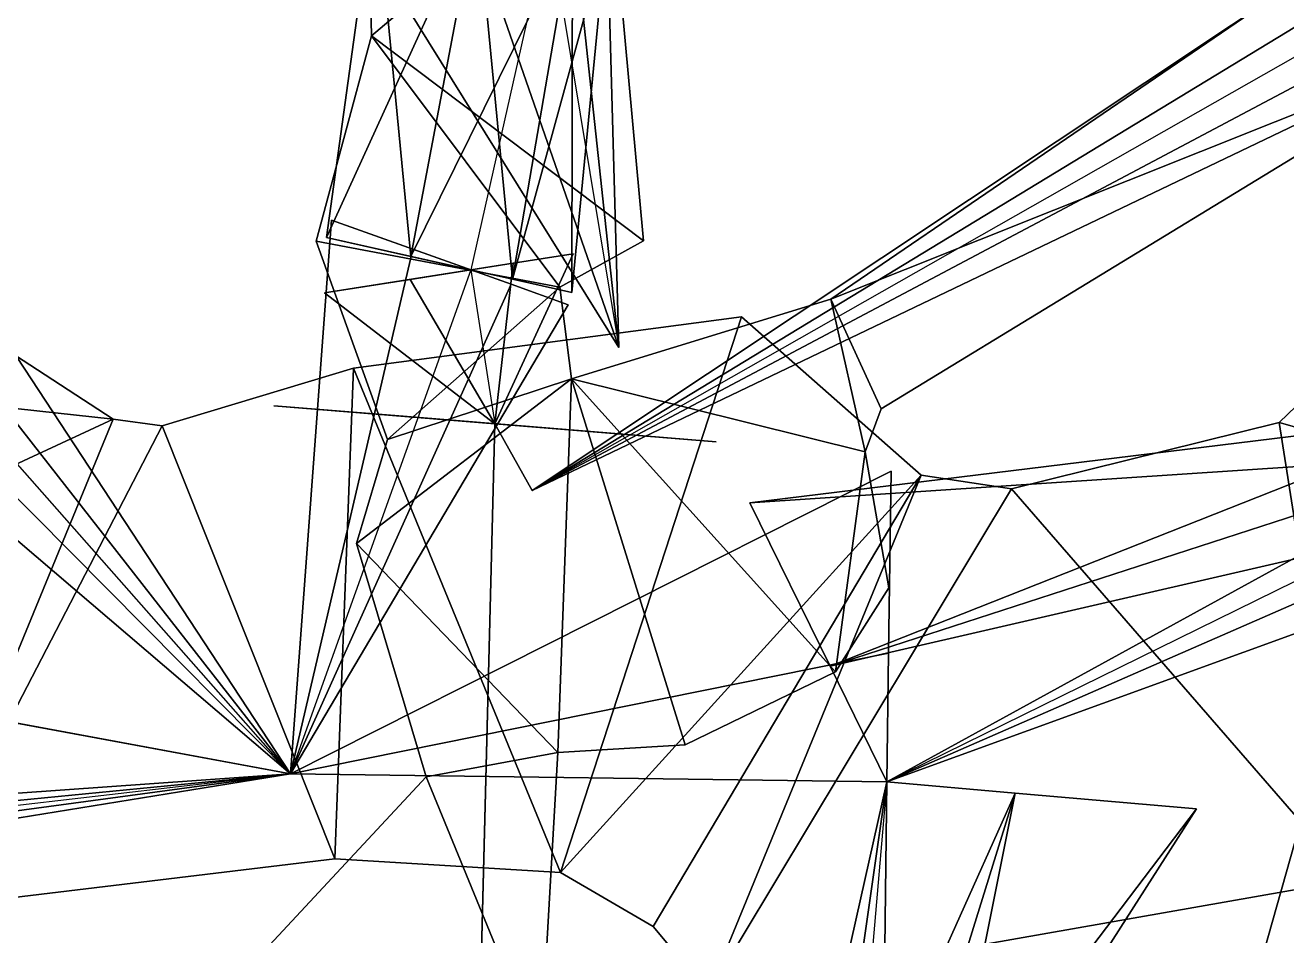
# Model space of a CAD drawing. Extents: x 271818 to 271947, y 5067178 to 5068401.
# Drawn here: x 271884.55 to 271893.07, y 5068382.18 to 5068388.34 of the extents above; entities that cross this region are included whole.
import ezdxf

# ---------------------------------------------------------------- set-up
doc = ezdxf.new("R2010")
doc.units = 0
doc.layers.add('CENTERLINE', color=4, linetype='CONTINUOUS')
doc.layers.add('WALLS', color=7, linetype='CONTINUOUS')

msp = doc.modelspace()

# ---------------------------------------------------------------- linework, layer by layer
at = {"layer": 'CENTERLINE'}
for p, q in [((271888.086, 5068389.02, 1029.903), (271887.56, 5068386.683, 1025.917)), ((271888.086, 5068389.02, 1029.903), (271888.561, 5068386.159, 1029.953)), ((271887.975, 5068385.192, 1025.926), (271894.132, 5068388.693, 1026.546)), ((271887.56, 5068386.683, 1025.917), (271886.343, 5068383.279, 1014.79)), ((271887.56, 5068386.683, 1025.917), (271887.724, 5068385.643, 1026.427)), ((271886.343, 5068383.279, 1014.79), (271884.021, 5068385.91, 1014.513)), ((271887.724, 5068385.643, 1026.427), (271887.626, 5068381.82, 1025.516)), ((271887.724, 5068385.643, 1026.427), (271887.975, 5068385.192, 1025.926)), ((271887.724, 5068385.643, 1026.427), (271887.724, 5068385.643, 1034.427)), ((271890.372, 5068383.225, 1012.369), (271894.497, 5068385.253, 1010.279)), ((271886.343, 5068383.279, 1014.79), (271882.636, 5068383.964, 1015.341)), ((271886.343, 5068383.279, 1014.79), (271880.811, 5068382.636, 1020.236)), ((271886.343, 5068383.279, 1014.79), (271890.372, 5068383.225, 1012.369)), ((271890.372, 5068383.225, 1012.369), (271890.113, 5068380.254, 1012.037))]:
    msp.add_line(p, q, dxfattribs=at)
at = {"layer": 'WALLS'}
for points in [[(271896.59, 5068391.751, 1009.843), (271892.466, 5068379.107, 1012.188), (271892.115, 5068379.232, 1012.188)], [(271896.59, 5068391.751, 1009.843), (271892.115, 5068379.232, 1012.188), (271894.24, 5068386.743, 1010.814)], [(271896.59, 5068391.751, 1009.843), (271895.088, 5068386.44, 1010.814), (271892.466, 5068379.107, 1012.188)], [(271886.876, 5068388.887, 1028.85), (271886.89, 5068388.265, 1028.238), (271888.478, 5068389.609, 1029.404)], [(271888.478, 5068389.609, 1029.871), (271886.89, 5068388.265, 1029.721), (271886.876, 5068388.887, 1029.827)], [(271888.478, 5068389.609, 1029.404), (271886.89, 5068388.265, 1028.238), (271888.727, 5068386.879, 1027.537)], [(271888.727, 5068386.879, 1029.278), (271886.89, 5068388.265, 1029.721), (271888.478, 5068389.609, 1029.871)], [(271888.727, 5068386.879, 1029.278), (271888.727, 5068386.879, 1027.537), (271888.478, 5068389.609, 1029.871)], [(271888.478, 5068389.609, 1029.871), (271888.727, 5068386.879, 1027.537), (271888.478, 5068389.609, 1029.404)], [(271886.915, 5068389.283, 1029.903), (271887.156, 5068386.774, 1025.917), (271886.585, 5068386.903, 1025.917)], [(271886.915, 5068389.283, 1029.903), (271886.585, 5068386.903, 1025.917), (271886.915, 5068389.283, 1029.903)], [(271886.915, 5068389.283, 1029.903), (271886.585, 5068386.903, 1025.917), (271886.585, 5068386.903, 1025.917)], [(271886.915, 5068389.283, 1029.903), (271886.585, 5068386.903, 1025.917), (271887.601, 5068389.129, 1029.903)], [(271887.601, 5068389.129, 1029.903), (271887.156, 5068386.774, 1025.917), (271886.915, 5068389.283, 1029.903)], [(271887.601, 5068389.129, 1029.903), (271886.585, 5068386.903, 1025.917), (271887.156, 5068386.774, 1025.917)], [(271887.601, 5068389.129, 1029.903), (271887.843, 5068386.62, 1025.917), (271887.156, 5068386.774, 1025.917)], [(271887.601, 5068389.129, 1029.903), (271887.156, 5068386.774, 1025.917), (271888.247, 5068388.984, 1029.903)], [(271888.247, 5068388.984, 1029.903), (271887.843, 5068386.62, 1025.917), (271887.601, 5068389.129, 1029.903)], [(271887.975, 5068385.192, 1025.926), (271894.03, 5068388.873, 1026.946), (271893.885, 5068389.128, 1026.712)], [(271887.975, 5068385.192, 1025.926), (271893.885, 5068389.128, 1026.712), (271887.975, 5068385.192, 1025.926)], [(271887.975, 5068385.192, 1025.926), (271893.885, 5068389.128, 1026.712), (271893.885, 5068389.128, 1025.303)], [(271887.975, 5068385.192, 1025.926), (271893.885, 5068389.128, 1025.303), (271887.975, 5068385.192, 1025.926)], [(271887.975, 5068385.192, 1025.926), (271893.885, 5068389.128, 1025.303), (271894.03, 5068388.873, 1023.546)], [(271893.88, 5068389.135, 1027.277), (271893.88, 5068389.135, 1023.633), (271889.994, 5068386.486, 1028.639)], [(271889.994, 5068386.486, 1028.639), (271893.88, 5068389.135, 1023.633), (271889.994, 5068386.486, 1024.225)], [(271893.88, 5068389.135, 1023.633), (271889.994, 5068386.486, 1024.225), (271894.502, 5068388.285, 1023.625)], [(271894.502, 5068388.285, 1027.261), (271889.994, 5068386.486, 1028.639), (271893.88, 5068389.135, 1027.277)], [(271888.249, 5068389.047, 1029.903), (271888.561, 5068386.159, 1029.953), (271887.595, 5068388.938, 1029.903)], [(271887.595, 5068388.938, 1029.903), (271888.561, 5068386.159, 1030.453), (271888.249, 5068389.047, 1029.903)], [(271888.249, 5068389.047, 1029.903), (271888.561, 5068386.159, 1030.453), (271888.48, 5068389.085, 1029.903)], [(271888.48, 5068389.085, 1029.903), (271888.561, 5068386.159, 1029.953), (271888.249, 5068389.047, 1029.903)], [(271888.249, 5068389.047, 1029.903), (271888.561, 5068386.159, 1030.453), (271888.561, 5068386.159, 1030.453)], [(271888.249, 5068389.047, 1029.903), (271888.561, 5068386.159, 1029.953), (271888.561, 5068386.159, 1029.953)], [(271888.48, 5068389.085, 1029.903), (271888.561, 5068386.159, 1030.453), (271888.561, 5068386.159, 1030.161)], [(271888.48, 5068389.085, 1029.903), (271888.561, 5068386.159, 1030.161), (271888.48, 5068389.085, 1029.903)], [(271888.48, 5068389.085, 1029.903), (271888.561, 5068386.159, 1030.161), (271888.561, 5068386.159, 1029.953)], [(271895.088, 5068386.44, 1010.814), (271896.443, 5068389.044, 1015.379), (271892.466, 5068379.107, 1012.188)], [(271892.466, 5068379.107, 1012.188), (271896.443, 5068389.044, 1015.379), (271894.572, 5068384.505, 1016.243)], [(271888.247, 5068388.984, 1029.903), (271887.156, 5068386.774, 1025.917), (271887.843, 5068386.62, 1025.917)], [(271888.247, 5068388.984, 1029.903), (271887.843, 5068386.62, 1025.917), (271888.476, 5068388.932, 1029.903)], [(271888.247, 5068388.984, 1029.903), (271888.243, 5068386.53, 1025.917), (271887.843, 5068386.62, 1025.917)], [(271888.476, 5068388.932, 1029.903), (271888.243, 5068386.53, 1025.917), (271888.247, 5068388.984, 1029.903)], [(271886.876, 5068388.887, 1029.827), (271886.876, 5068388.887, 1028.85), (271886.89, 5068388.265, 1029.721)], [(271886.89, 5068388.265, 1029.721), (271886.876, 5068388.887, 1028.85), (271886.89, 5068388.265, 1028.238)], [(271887.595, 5068388.938, 1029.903), (271888.561, 5068386.159, 1029.953), (271886.902, 5068388.823, 1029.903)], [(271886.902, 5068388.823, 1029.903), (271888.561, 5068386.159, 1030.161), (271887.595, 5068388.938, 1029.903)], [(271887.595, 5068388.938, 1029.903), (271888.561, 5068386.159, 1029.953), (271888.561, 5068386.159, 1029.953)], [(271887.595, 5068388.938, 1029.903), (271888.561, 5068386.159, 1030.161), (271888.561, 5068386.159, 1030.453)], [(271888.476, 5068388.932, 1029.903), (271887.843, 5068386.62, 1025.917), (271888.243, 5068386.53, 1025.917)], [(271887.975, 5068385.192, 1025.926), (271894.03, 5068388.873, 1023.546), (271887.975, 5068385.192, 1025.926)], [(271887.975, 5068385.192, 1025.926), (271894.03, 5068388.873, 1023.546), (271894.235, 5068388.513, 1023.546)], [(271887.975, 5068385.192, 1025.926), (271894.235, 5068388.513, 1026.946), (271894.03, 5068388.873, 1026.946)], [(271887.975, 5068385.192, 1025.926), (271894.03, 5068388.873, 1026.946), (271887.975, 5068385.192, 1025.926)], [(271888.476, 5068388.932, 1029.903), (271888.243, 5068386.53, 1025.917), (271888.476, 5068388.932, 1029.903)], [(271888.476, 5068388.932, 1029.903), (271888.243, 5068386.53, 1025.917), (271888.243, 5068386.53, 1025.917)], [(271886.902, 5068388.823, 1029.903), (271888.561, 5068386.159, 1029.953), (271888.561, 5068386.159, 1029.953)], [(271886.902, 5068388.823, 1029.903), (271888.561, 5068386.159, 1029.953), (271886.902, 5068388.823, 1029.903)], [(271886.902, 5068388.823, 1029.903), (271888.561, 5068386.159, 1029.953), (271888.561, 5068386.159, 1030.161)], [(271887.975, 5068385.192, 1025.926), (271894.235, 5068388.513, 1023.546), (271887.975, 5068385.192, 1025.926)], [(271887.975, 5068385.192, 1025.926), (271894.235, 5068388.513, 1023.546), (271894.379, 5068388.259, 1025.303)], [(271887.975, 5068385.192, 1025.926), (271894.379, 5068388.259, 1026.712), (271894.235, 5068388.513, 1026.946)], [(271887.975, 5068385.192, 1025.926), (271894.235, 5068388.513, 1026.946), (271887.975, 5068385.192, 1025.926)], [(271886.89, 5068388.265, 1029.721), (271886.89, 5068388.265, 1028.238), (271886.516, 5068386.877, 1029.075)], [(271886.516, 5068386.877, 1029.075), (271886.89, 5068388.265, 1028.238), (271886.516, 5068386.877, 1026.235)], [(271886.89, 5068388.265, 1028.238), (271886.516, 5068386.877, 1026.235), (271888.162, 5068386.567, 1026.968)], [(271888.162, 5068386.567, 1028.986), (271886.516, 5068386.877, 1029.075), (271886.89, 5068388.265, 1029.721)], [(271888.727, 5068386.879, 1027.537), (271886.89, 5068388.265, 1028.238), (271888.162, 5068386.567, 1026.968)], [(271888.162, 5068386.567, 1028.986), (271886.89, 5068388.265, 1029.721), (271888.727, 5068386.879, 1029.278)], [(271889.994, 5068386.486, 1024.225), (271890.334, 5068385.744, 1023.933), (271894.502, 5068388.285, 1023.625)], [(271894.502, 5068388.285, 1027.261), (271890.334, 5068385.744, 1028.237), (271889.994, 5068386.486, 1028.639)], [(271890.334, 5068385.744, 1028.237), (271890.334, 5068385.744, 1023.933), (271894.502, 5068388.285, 1027.261)], [(271894.502, 5068388.285, 1027.261), (271890.334, 5068385.744, 1023.933), (271894.502, 5068388.285, 1023.625)], [(271887.975, 5068385.192, 1025.926), (271894.379, 5068388.259, 1025.303), (271887.975, 5068385.192, 1025.926)], [(271887.975, 5068385.192, 1025.926), (271894.379, 5068388.259, 1025.303), (271894.379, 5068388.259, 1026.712)], [(271887.975, 5068385.192, 1025.926), (271894.379, 5068388.259, 1026.712), (271887.975, 5068385.192, 1025.926)], [(271887.17, 5068386.823, 1025.917), (271886.343, 5068383.279, 1014.79), (271886.619, 5068387.02, 1025.917)], [(271886.619, 5068387.02, 1025.917), (271886.343, 5068383.279, 1014.79), (271886.343, 5068383.279, 1014.79)], [(271886.619, 5068387.02, 1025.917), (271886.343, 5068383.279, 1014.79), (271886.619, 5068387.02, 1025.917)], [(271886.619, 5068387.02, 1025.917), (271886.343, 5068383.279, 1014.79), (271886.343, 5068383.279, 1014.79)], [(271886.619, 5068387.02, 1025.917), (271886.343, 5068383.279, 1014.79), (271887.17, 5068386.823, 1025.917)], [(271887.833, 5068386.586, 1025.917), (271887.17, 5068386.823, 1025.917), (271886.619, 5068387.02, 1025.917)], [(271887.833, 5068386.586, 1025.917), (271886.619, 5068387.02, 1025.917), (271886.619, 5068387.02, 1025.917)], [(271887.833, 5068386.586, 1025.917), (271886.619, 5068387.02, 1025.917), (271887.17, 5068386.823, 1025.917)], [(271887.843, 5068386.62, 1025.917), (271886.585, 5068386.903, 1025.917), (271887.156, 5068386.774, 1025.917)], [(271887.843, 5068386.62, 1025.917), (271886.585, 5068386.903, 1025.917), (271886.585, 5068386.903, 1025.917)], [(271887.843, 5068386.62, 1025.917), (271887.156, 5068386.774, 1025.917), (271886.585, 5068386.903, 1025.917)], [(271894.325, 5068386.903, 1016.347), (271894.325, 5068386.903, 1010.708), (271893.022, 5068385.652, 1018.198)], [(271893.022, 5068385.652, 1018.198), (271894.325, 5068386.903, 1010.708), (271893.022, 5068385.652, 1011.972)], [(271894.325, 5068386.903, 1010.708), (271893.022, 5068385.652, 1011.972), (271895.082, 5068385.069, 1010.677)], [(271895.082, 5068385.069, 1019.43), (271893.022, 5068385.652, 1018.198), (271894.325, 5068386.903, 1016.347)], [(271887.833, 5068386.586, 1025.917), (271886.343, 5068383.279, 1014.79), (271887.17, 5068386.823, 1025.917)], [(271887.17, 5068386.823, 1025.917), (271886.343, 5068383.279, 1014.79), (271886.343, 5068383.279, 1014.79)], [(271887.17, 5068386.823, 1025.917), (271886.343, 5068383.279, 1014.79), (271886.343, 5068383.279, 1014.79)], [(271887.17, 5068386.823, 1025.917), (271886.343, 5068383.279, 1014.79), (271887.833, 5068386.586, 1025.917)], [(271886.516, 5068386.877, 1029.075), (271886.516, 5068386.877, 1026.235), (271886.998, 5068385.538, 1028.147)], [(271886.998, 5068385.538, 1028.147), (271886.516, 5068386.877, 1026.235), (271886.998, 5068385.538, 1023.621)], [(271886.516, 5068386.877, 1026.235), (271886.998, 5068385.538, 1023.621), (271888.162, 5068386.567, 1026.968)], [(271888.162, 5068386.567, 1028.986), (271886.998, 5068385.538, 1028.147), (271886.516, 5068386.877, 1029.075)], [(271887.833, 5068386.586, 1025.917), (271887.17, 5068386.823, 1025.917), (271887.833, 5068386.586, 1025.917)], [(271888.162, 5068386.567, 1028.986), (271888.162, 5068386.567, 1026.968), (271888.727, 5068386.879, 1029.278)], [(271888.727, 5068386.879, 1029.278), (271888.162, 5068386.567, 1026.968), (271888.727, 5068386.879, 1027.537)], [(271887.843, 5068386.62, 1025.917), (271887.843, 5068386.62, 1025.917), (271887.156, 5068386.774, 1025.917)], [(271887.847, 5068386.728, 1025.917), (271887.724, 5068385.643, 1026.427), (271888.252, 5068386.792, 1025.917)], [(271888.252, 5068386.792, 1025.917), (271887.724, 5068385.643, 1026.427), (271887.724, 5068385.643, 1026.427)], [(271888.252, 5068386.792, 1025.917), (271887.724, 5068385.643, 1026.427), (271888.252, 5068386.792, 1025.917)], [(271888.252, 5068386.792, 1025.917), (271887.724, 5068385.643, 1026.427), (271887.724, 5068385.643, 1026.427)], [(271888.252, 5068386.792, 1025.917), (271887.724, 5068385.643, 1026.427), (271887.847, 5068386.728, 1025.917)], [(271887.847, 5068386.728, 1025.917), (271887.847, 5068386.728, 1025.917), (271888.252, 5068386.792, 1025.917)], [(271887.847, 5068386.728, 1025.917), (271888.252, 5068386.792, 1025.917), (271888.252, 5068386.792, 1025.917)], [(271892.115, 5068379.232, 1012.188), (271894.26, 5068384.617, 1016.243), (271894.24, 5068386.743, 1010.814)], [(271887.847, 5068386.728, 1025.917), (271887.151, 5068386.619, 1025.917), (271886.572, 5068386.528, 1025.917)], [(271887.847, 5068386.728, 1025.917), (271886.572, 5068386.528, 1025.917), (271886.572, 5068386.528, 1025.917)], [(271887.847, 5068386.728, 1025.917), (271886.572, 5068386.528, 1025.917), (271887.151, 5068386.619, 1025.917)], [(271887.847, 5068386.728, 1025.917), (271887.724, 5068385.643, 1026.427), (271887.151, 5068386.619, 1025.917)], [(271887.151, 5068386.619, 1025.917), (271887.724, 5068385.643, 1026.427), (271887.847, 5068386.728, 1025.917)], [(271887.847, 5068386.728, 1025.917), (271887.151, 5068386.619, 1025.917), (271887.847, 5068386.728, 1025.917)], [(271887.847, 5068386.728, 1025.917), (271887.724, 5068385.643, 1026.427), (271887.724, 5068385.643, 1026.427)], [(271887.847, 5068386.728, 1025.917), (271887.724, 5068385.643, 1026.427), (271887.724, 5068385.643, 1026.427)], [(271887.833, 5068386.586, 1025.917), (271886.343, 5068383.279, 1014.79), (271886.343, 5068383.279, 1014.79)], [(271887.833, 5068386.586, 1025.917), (271886.343, 5068383.279, 1014.79), (271888.219, 5068386.448, 1025.917)], [(271888.219, 5068386.448, 1025.917), (271886.343, 5068383.279, 1014.79), (271887.833, 5068386.586, 1025.917)], [(271887.833, 5068386.586, 1025.917), (271886.343, 5068383.279, 1014.79), (271886.343, 5068383.279, 1014.79)], [(271887.151, 5068386.619, 1025.917), (271887.724, 5068385.643, 1026.427), (271886.572, 5068386.528, 1025.917)], [(271886.572, 5068386.528, 1025.917), (271887.724, 5068385.643, 1026.427), (271887.151, 5068386.619, 1025.917)], [(271888.162, 5068386.567, 1026.968), (271886.998, 5068385.538, 1023.621), (271888.242, 5068385.946, 1024.936)], [(271888.242, 5068385.946, 1028.517), (271886.998, 5068385.538, 1028.147), (271888.162, 5068386.567, 1028.986)], [(271887.151, 5068386.619, 1025.917), (271887.724, 5068385.643, 1026.427), (271887.724, 5068385.643, 1026.427)], [(271887.151, 5068386.619, 1025.917), (271887.724, 5068385.643, 1026.427), (271887.724, 5068385.643, 1026.427)], [(271887.833, 5068386.586, 1025.917), (271887.833, 5068386.586, 1025.917), (271888.219, 5068386.448, 1025.917)], [(271887.833, 5068386.586, 1025.917), (271888.219, 5068386.448, 1025.917), (271888.219, 5068386.448, 1025.917)], [(271887.843, 5068386.62, 1025.917), (271888.243, 5068386.53, 1025.917), (271887.843, 5068386.62, 1025.917)], [(271887.843, 5068386.62, 1025.917), (271888.243, 5068386.53, 1025.917), (271888.243, 5068386.53, 1025.917)], [(271888.242, 5068385.946, 1028.517), (271888.242, 5068385.946, 1024.936), (271888.162, 5068386.567, 1028.986)], [(271888.162, 5068386.567, 1028.986), (271888.242, 5068385.946, 1024.936), (271888.162, 5068386.567, 1026.968)], [(271886.572, 5068386.528, 1025.917), (271887.724, 5068385.643, 1026.427), (271887.724, 5068385.643, 1026.427)], [(271886.572, 5068386.528, 1025.917), (271887.724, 5068385.643, 1026.427), (271886.572, 5068386.528, 1025.917)], [(271886.572, 5068386.528, 1025.917), (271887.724, 5068385.643, 1026.427), (271887.724, 5068385.643, 1026.427)], [(271889.994, 5068386.486, 1028.639), (271889.994, 5068386.486, 1024.225), (271888.242, 5068385.946, 1028.517)], [(271888.242, 5068385.946, 1028.517), (271889.994, 5068386.486, 1024.225), (271888.242, 5068385.946, 1024.936)], [(271889.994, 5068386.486, 1024.225), (271888.242, 5068385.946, 1024.936), (271890.225, 5068385.453, 1023.679)], [(271890.225, 5068385.453, 1028.11), (271888.242, 5068385.946, 1028.517), (271889.994, 5068386.486, 1028.639)], [(271889.994, 5068386.486, 1024.225), (271890.225, 5068385.453, 1023.679), (271890.334, 5068385.744, 1023.933)], [(271890.334, 5068385.744, 1028.237), (271890.225, 5068385.453, 1028.11), (271889.994, 5068386.486, 1028.639)], [(271888.219, 5068386.448, 1025.917), (271886.343, 5068383.279, 1014.79), (271886.343, 5068383.279, 1014.79)], [(271888.219, 5068386.448, 1025.917), (271886.343, 5068383.279, 1014.79), (271888.219, 5068386.448, 1025.917)], [(271888.219, 5068386.448, 1025.917), (271886.343, 5068383.279, 1014.79), (271886.343, 5068383.279, 1014.79)], [(271889.389, 5068386.365, 1020.786), (271889.389, 5068386.365, 1018.491), (271886.767, 5068386.019, 1023.036)], [(271886.767, 5068386.019, 1023.036), (271889.389, 5068386.365, 1018.491), (271886.767, 5068386.019, 1021.572)], [(271889.389, 5068386.365, 1018.491), (271886.767, 5068386.019, 1021.572), (271888.166, 5068382.611, 1014.573)], [(271888.166, 5068382.611, 1017.292), (271886.767, 5068386.019, 1023.036), (271889.389, 5068386.365, 1020.786)], [(271890.603, 5068385.297, 1014.604), (271889.389, 5068386.365, 1018.491), (271888.166, 5068382.611, 1014.573)], [(271888.166, 5068382.611, 1017.292), (271889.389, 5068386.365, 1020.786), (271890.603, 5068385.297, 1017.477)], [(271890.603, 5068385.297, 1017.477), (271890.603, 5068385.297, 1014.604), (271889.389, 5068386.365, 1020.786)], [(271889.389, 5068386.365, 1020.786), (271890.603, 5068385.297, 1014.604), (271889.389, 5068386.365, 1018.491)], [(271886.343, 5068383.279, 1014.79), (271884.177, 5068386.047, 1014.513), (271884.396, 5068386.241, 1014.513)], [(271886.343, 5068383.279, 1014.79), (271884.396, 5068386.241, 1016.999), (271884.177, 5068386.047, 1020.513)], [(271886.343, 5068383.279, 1014.79), (271884.396, 5068386.241, 1014.513), (271886.343, 5068383.279, 1014.79)], [(271886.343, 5068383.279, 1014.79), (271884.396, 5068386.241, 1014.513), (271884.396, 5068386.241, 1016.999)], [(271886.343, 5068383.279, 1014.79), (271884.396, 5068386.241, 1016.999), (271886.343, 5068383.279, 1014.79)], [(271884.381, 5068386.173, 1014.753), (271883.594, 5068385.844, 1014.702), (271885.145, 5068385.674, 1015.899)], [(271885.145, 5068385.674, 1020.036), (271883.594, 5068385.844, 1021.097), (271884.381, 5068386.173, 1021.203)], [(271885.145, 5068385.674, 1020.036), (271885.145, 5068385.674, 1015.899), (271884.381, 5068386.173, 1021.203)], [(271884.381, 5068386.173, 1021.203), (271885.145, 5068385.674, 1015.899), (271884.381, 5068386.173, 1014.753)], [(271888.561, 5068386.159, 1029.953), (271888.561, 5068386.159, 1029.953), (271888.561, 5068386.159, 1029.953)], [(271888.561, 5068386.159, 1029.953), (271888.561, 5068386.159, 1030.161), (271888.561, 5068386.159, 1029.953)], [(271888.561, 5068386.159, 1029.953), (271888.561, 5068386.159, 1030.453), (271888.561, 5068386.159, 1030.161)], [(271888.561, 5068386.159, 1029.953), (271888.561, 5068386.159, 1030.453), (271888.561, 5068386.159, 1030.453)], [(271888.561, 5068386.159, 1029.953), (271888.561, 5068386.159, 1030.161), (271888.561, 5068386.159, 1030.453)], [(271888.561, 5068386.159, 1029.953), (271888.561, 5068386.159, 1029.953), (271888.561, 5068386.159, 1030.161)], [(271886.343, 5068383.279, 1014.79), (271883.866, 5068385.773, 1014.513), (271884.177, 5068386.047, 1014.513)], [(271886.343, 5068383.279, 1014.79), (271884.177, 5068386.047, 1020.513), (271883.866, 5068385.773, 1020.513)], [(271886.343, 5068383.279, 1014.79), (271884.177, 5068386.047, 1014.513), (271886.343, 5068383.279, 1014.79)], [(271886.343, 5068383.279, 1014.79), (271884.177, 5068386.047, 1020.513), (271886.343, 5068383.279, 1014.79)], [(271886.767, 5068386.019, 1023.036), (271886.767, 5068386.019, 1021.572), (271885.474, 5068385.63, 1019.933)], [(271885.474, 5068385.63, 1019.933), (271886.767, 5068386.019, 1021.572), (271885.474, 5068385.63, 1016.59)], [(271885.474, 5068385.63, 1016.59), (271886.642, 5068382.704, 1014.96), (271886.767, 5068386.019, 1021.572)], [(271886.767, 5068386.019, 1023.036), (271886.642, 5068382.704, 1015.939), (271885.474, 5068385.63, 1019.933)], [(271886.767, 5068386.019, 1021.572), (271886.642, 5068382.704, 1014.96), (271888.166, 5068382.611, 1014.573)], [(271888.166, 5068382.611, 1017.292), (271886.642, 5068382.704, 1015.939), (271886.767, 5068386.019, 1023.036)], [(271888.242, 5068385.946, 1024.936), (271886.788, 5068384.835, 1022.043), (271888.149, 5068383.422, 1017.978)], [(271888.149, 5068383.422, 1026.306), (271886.788, 5068384.835, 1027.555), (271888.242, 5068385.946, 1028.517)], [(271886.788, 5068384.835, 1022.043), (271888.242, 5068385.946, 1024.936), (271886.998, 5068385.538, 1023.621)], [(271886.998, 5068385.538, 1028.147), (271888.242, 5068385.946, 1028.517), (271886.788, 5068384.835, 1027.555)], [(271888.242, 5068385.946, 1024.936), (271888.149, 5068383.422, 1017.978), (271889.008, 5068383.474, 1019.195)], [(271889.008, 5068383.474, 1026.614), (271888.149, 5068383.422, 1026.306), (271888.242, 5068385.946, 1028.517)], [(271888.242, 5068385.946, 1024.936), (271889.008, 5068383.474, 1019.195), (271890.025, 5068383.968, 1021.459)], [(271890.025, 5068383.968, 1027.284), (271889.008, 5068383.474, 1026.614), (271888.242, 5068385.946, 1028.517)], [(271888.242, 5068385.946, 1024.936), (271890.025, 5068383.968, 1021.459), (271890.225, 5068385.453, 1023.679)], [(271890.225, 5068385.453, 1028.11), (271890.025, 5068383.968, 1027.284), (271888.242, 5068385.946, 1028.517)], [(271883.594, 5068385.844, 1014.702), (271883.232, 5068384.787, 1015.491), (271885.145, 5068385.674, 1015.899)], [(271885.145, 5068385.674, 1020.036), (271883.232, 5068384.787, 1017.87), (271883.594, 5068385.844, 1021.097)], [(271886.343, 5068383.279, 1014.79), (271883.866, 5068385.773, 1020.513), (271883.646, 5068385.579, 1016.999)], [(271886.343, 5068383.279, 1014.79), (271883.646, 5068385.579, 1014.513), (271883.866, 5068385.773, 1014.513)], [(271886.343, 5068383.279, 1014.79), (271883.866, 5068385.773, 1014.513), (271886.343, 5068383.279, 1014.79)], [(271886.343, 5068383.279, 1014.79), (271883.866, 5068385.773, 1020.513), (271886.343, 5068383.279, 1014.79)], [(271887.724, 5068385.643, 1026.427), (271887.104, 5068385.694, 1034.427), (271886.229, 5068385.765, 1034.427)], [(271887.724, 5068385.643, 1026.427), (271886.229, 5068385.765, 1034.427), (271887.724, 5068385.643, 1026.427)], [(271887.724, 5068385.643, 1026.427), (271886.229, 5068385.765, 1034.427), (271886.229, 5068385.765, 1034.427)], [(271887.724, 5068385.643, 1026.427), (271886.229, 5068385.765, 1034.427), (271887.724, 5068385.643, 1026.427)], [(271887.724, 5068385.643, 1026.427), (271886.229, 5068385.765, 1034.427), (271887.104, 5068385.694, 1034.427)], [(271887.104, 5068385.694, 1034.427), (271886.229, 5068385.765, 1034.427), (271887.104, 5068385.694, 1034.427)], [(271887.104, 5068385.694, 1034.427), (271886.229, 5068385.765, 1034.427), (271886.229, 5068385.765, 1034.427)], [(271890.225, 5068385.453, 1028.11), (271890.225, 5068385.453, 1023.679), (271890.334, 5068385.744, 1028.237)], [(271890.334, 5068385.744, 1028.237), (271890.225, 5068385.453, 1023.679), (271890.334, 5068385.744, 1023.933)], [(271885.145, 5068385.674, 1015.899), (271883.232, 5068384.787, 1015.491), (271883.779, 5068382.36, 1016.081)], [(271883.779, 5068382.36, 1018.078), (271883.232, 5068384.787, 1017.87), (271885.145, 5068385.674, 1020.036)], [(271885.474, 5068385.63, 1016.59), (271885.145, 5068385.674, 1015.899), (271883.779, 5068382.36, 1016.081)], [(271883.779, 5068382.36, 1018.078), (271885.145, 5068385.674, 1020.036), (271885.474, 5068385.63, 1019.933)], [(271885.474, 5068385.63, 1016.59), (271883.779, 5068382.36, 1016.081), (271886.642, 5068382.704, 1014.96)], [(271886.642, 5068382.704, 1015.939), (271883.779, 5068382.36, 1018.078), (271885.474, 5068385.63, 1019.933)], [(271885.474, 5068385.63, 1019.933), (271885.474, 5068385.63, 1016.59), (271885.145, 5068385.674, 1020.036)], [(271885.145, 5068385.674, 1020.036), (271885.474, 5068385.63, 1016.59), (271885.145, 5068385.674, 1015.899)], [(271887.724, 5068385.643, 1026.427), (271887.104, 5068385.694, 1034.427), (271887.724, 5068385.643, 1026.427)], [(271887.724, 5068385.643, 1026.427), (271887.104, 5068385.694, 1034.427), (271888.343, 5068385.593, 1034.427)], [(271887.724, 5068385.643, 1026.427), (271888.343, 5068385.593, 1034.427), (271887.104, 5068385.694, 1034.427)], [(271887.724, 5068385.643, 1026.427), (271887.104, 5068385.694, 1034.427), (271887.724, 5068385.643, 1026.427)], [(271887.104, 5068385.694, 1034.427), (271889.219, 5068385.521, 1034.427), (271888.343, 5068385.593, 1034.427)], [(271887.104, 5068385.694, 1034.427), (271889.219, 5068385.521, 1034.427), (271889.219, 5068385.521, 1034.427)], [(271887.104, 5068385.694, 1034.427), (271888.343, 5068385.593, 1034.427), (271889.219, 5068385.521, 1034.427)], [(271887.104, 5068385.694, 1034.427), (271887.104, 5068385.694, 1034.427), (271888.343, 5068385.593, 1034.427)], [(271887.626, 5068381.82, 1014.916), (271887.724, 5068385.643, 1015.827), (271887.626, 5068381.82, 1014.916)], [(271887.626, 5068381.82, 1014.916), (271887.724, 5068385.643, 1015.827), (271887.724, 5068385.643, 1015.827)], [(271887.626, 5068381.82, 1014.916), (271887.724, 5068385.643, 1015.827), (271887.626, 5068381.82, 1021.126)], [(271887.626, 5068381.82, 1021.126), (271887.724, 5068385.643, 1015.827), (271887.724, 5068385.643, 1022.037)], [(271887.626, 5068381.82, 1021.126), (271887.724, 5068385.643, 1022.037), (271887.626, 5068381.82, 1025.516)], [(271887.626, 5068381.82, 1025.516), (271887.724, 5068385.643, 1022.037), (271887.724, 5068385.643, 1026.427)], [(271887.626, 5068381.82, 1025.516), (271887.724, 5068385.643, 1026.427), (271887.626, 5068381.82, 1025.516)], [(271887.626, 5068381.82, 1025.516), (271887.724, 5068385.643, 1026.427), (271887.724, 5068385.643, 1026.427)], [(271887.626, 5068381.82, 1025.516), (271887.724, 5068385.643, 1026.427), (271887.626, 5068381.82, 1025.516)], [(271887.626, 5068381.82, 1025.516), (271887.724, 5068385.643, 1026.427), (271887.724, 5068385.643, 1026.427)], [(271887.626, 5068381.82, 1025.516), (271887.724, 5068385.643, 1026.427), (271887.626, 5068381.82, 1025.516)], [(271887.626, 5068381.82, 1025.516), (271887.724, 5068385.643, 1026.427), (271887.724, 5068385.643, 1026.427)], [(271887.626, 5068381.82, 1025.516), (271887.724, 5068385.643, 1026.427), (271887.626, 5068381.82, 1021.126)], [(271887.626, 5068381.82, 1021.126), (271887.724, 5068385.643, 1026.427), (271887.724, 5068385.643, 1022.037)], [(271887.626, 5068381.82, 1021.126), (271887.724, 5068385.643, 1022.037), (271887.626, 5068381.82, 1014.916)], [(271887.626, 5068381.82, 1014.916), (271887.724, 5068385.643, 1022.037), (271887.724, 5068385.643, 1015.827)], [(271887.724, 5068385.643, 1026.427), (271887.724, 5068385.643, 1026.427), (271887.724, 5068385.643, 1026.427)], [(271887.724, 5068385.643, 1026.427), (271887.724, 5068385.643, 1026.427), (271887.724, 5068385.643, 1026.427)], [(271887.724, 5068385.643, 1026.427), (271887.724, 5068385.643, 1026.427), (271887.724, 5068385.643, 1026.427)], [(271887.724, 5068385.643, 1026.427), (271887.724, 5068385.643, 1026.427), (271887.724, 5068385.643, 1026.427)], [(271887.724, 5068385.643, 1026.427), (271887.724, 5068385.643, 1026.427), (271887.724, 5068385.643, 1026.427)], [(271887.724, 5068385.643, 1026.427), (271887.724, 5068385.643, 1026.427), (271887.724, 5068385.643, 1026.427)], [(271887.975, 5068385.192, 1025.926), (271887.724, 5068385.643, 1026.427), (271887.975, 5068385.192, 1025.926)], [(271887.975, 5068385.192, 1025.926), (271887.724, 5068385.643, 1026.427), (271887.724, 5068385.643, 1026.427)], [(271887.975, 5068385.192, 1025.926), (271887.724, 5068385.643, 1026.427), (271887.975, 5068385.192, 1025.926)], [(271887.975, 5068385.192, 1025.926), (271887.724, 5068385.643, 1026.427), (271887.724, 5068385.643, 1026.427)], [(271887.975, 5068385.192, 1025.926), (271887.724, 5068385.643, 1026.427), (271887.975, 5068385.192, 1025.926)], [(271887.975, 5068385.192, 1025.926), (271887.724, 5068385.643, 1026.427), (271887.724, 5068385.643, 1026.427)], [(271887.975, 5068385.192, 1025.926), (271887.724, 5068385.643, 1026.427), (271887.975, 5068385.192, 1025.926)], [(271887.975, 5068385.192, 1025.926), (271887.724, 5068385.643, 1026.427), (271887.724, 5068385.643, 1026.427)], [(271887.975, 5068385.192, 1025.926), (271887.724, 5068385.643, 1026.427), (271887.975, 5068385.192, 1025.926)], [(271887.975, 5068385.192, 1025.926), (271887.724, 5068385.643, 1026.427), (271887.724, 5068385.643, 1026.427)], [(271887.975, 5068385.192, 1025.926), (271887.724, 5068385.643, 1026.427), (271887.975, 5068385.192, 1025.926)], [(271887.975, 5068385.192, 1025.926), (271887.724, 5068385.643, 1026.427), (271887.724, 5068385.643, 1026.427)], [(271887.975, 5068385.192, 1025.926), (271887.724, 5068385.643, 1026.427), (271887.975, 5068385.192, 1025.926)], [(271887.975, 5068385.192, 1025.926), (271887.724, 5068385.643, 1026.427), (271887.724, 5068385.643, 1026.427)], [(271887.975, 5068385.192, 1025.926), (271887.724, 5068385.643, 1026.427), (271887.975, 5068385.192, 1025.926)], [(271887.975, 5068385.192, 1025.926), (271887.724, 5068385.643, 1026.427), (271887.724, 5068385.643, 1026.427)], [(271887.724, 5068385.643, 1026.427), (271887.724, 5068385.643, 1026.427), (271887.724, 5068385.643, 1026.427)], [(271887.724, 5068385.643, 1026.427), (271887.724, 5068385.643, 1026.427), (271887.724, 5068385.643, 1026.427)], [(271887.724, 5068385.643, 1026.427), (271887.724, 5068385.643, 1026.427), (271887.724, 5068385.643, 1026.427)], [(271887.724, 5068385.643, 1026.427), (271887.724, 5068385.643, 1026.427), (271887.724, 5068385.643, 1026.427)], [(271887.724, 5068385.643, 1026.427), (271887.724, 5068385.643, 1026.427), (271887.724, 5068385.643, 1026.427)], [(271887.724, 5068385.643, 1026.427), (271887.724, 5068385.643, 1026.427), (271887.724, 5068385.643, 1026.427)], [(271887.724, 5068385.643, 1015.827), (271887.724, 5068385.643, 1022.037), (271887.724, 5068385.643, 1015.827)], [(271887.724, 5068385.643, 1015.827), (271887.724, 5068385.643, 1026.427), (271887.724, 5068385.643, 1022.037)], [(271887.724, 5068385.643, 1015.827), (271887.724, 5068385.643, 1026.427), (271887.724, 5068385.643, 1026.427)], [(271887.724, 5068385.643, 1015.827), (271887.724, 5068385.643, 1026.427), (271887.724, 5068385.643, 1026.427)], [(271887.724, 5068385.643, 1015.827), (271887.724, 5068385.643, 1026.427), (271887.724, 5068385.643, 1026.427)], [(271887.724, 5068385.643, 1015.827), (271887.724, 5068385.643, 1022.037), (271887.724, 5068385.643, 1026.427)], [(271887.724, 5068385.643, 1026.427), (271888.343, 5068385.593, 1034.427), (271887.724, 5068385.643, 1026.427)], [(271887.724, 5068385.643, 1026.427), (271888.343, 5068385.593, 1034.427), (271889.219, 5068385.521, 1034.427)], [(271887.724, 5068385.643, 1026.427), (271889.219, 5068385.521, 1034.427), (271887.724, 5068385.643, 1026.427)], [(271887.724, 5068385.643, 1026.427), (271889.219, 5068385.521, 1034.427), (271889.219, 5068385.521, 1034.427)], [(271887.724, 5068385.643, 1026.427), (271889.219, 5068385.521, 1034.427), (271887.724, 5068385.643, 1026.427)], [(271887.724, 5068385.643, 1026.427), (271889.219, 5068385.521, 1034.427), (271888.343, 5068385.593, 1034.427)], [(271887.724, 5068385.643, 1026.427), (271888.343, 5068385.593, 1034.427), (271887.724, 5068385.643, 1026.427)], [(271887.724, 5068385.643, 1026.427), (271887.724, 5068385.643, 1026.427), (271887.724, 5068385.643, 1026.427)], [(271887.724, 5068385.643, 1026.427), (271887.724, 5068385.643, 1026.427), (271887.724, 5068385.643, 1026.427)], [(271887.724, 5068385.643, 1026.427), (271887.724, 5068385.643, 1026.427), (271887.724, 5068385.643, 1026.427)], [(271887.724, 5068385.643, 1026.427), (271887.724, 5068385.643, 1026.427), (271887.724, 5068385.643, 1026.427)], [(271887.724, 5068385.643, 1026.427), (271887.724, 5068385.643, 1026.427), (271887.724, 5068385.643, 1026.427)], [(271887.724, 5068385.643, 1026.427), (271887.724, 5068385.643, 1026.427), (271887.724, 5068385.643, 1026.427)], [(271889.445, 5068385.109, 1012.369), (271894.406, 5068385.439, 1019.079), (271894.277, 5068385.701, 1013.924)], [(271889.445, 5068385.109, 1012.369), (271894.277, 5068385.701, 1013.924), (271889.445, 5068385.109, 1012.369)], [(271889.445, 5068385.109, 1012.369), (271894.277, 5068385.701, 1013.924), (271894.277, 5068385.701, 1010.279)], [(271889.445, 5068385.109, 1012.369), (271894.277, 5068385.701, 1010.279), (271889.988, 5068384.005, 1012.369)], [(271889.988, 5068384.005, 1012.369), (271894.277, 5068385.701, 1010.279), (271894.406, 5068385.439, 1010.279)], [(271893.022, 5068385.652, 1018.198), (271893.022, 5068385.652, 1011.972), (271891.214, 5068385.203, 1017.259)], [(271891.214, 5068385.203, 1017.259), (271893.022, 5068385.652, 1011.972), (271891.214, 5068385.203, 1013.75)], [(271893.022, 5068385.652, 1011.972), (271891.214, 5068385.203, 1013.75), (271893.51, 5068382.562, 1013.201)], [(271893.51, 5068382.562, 1018.713), (271891.214, 5068385.203, 1017.259), (271893.022, 5068385.652, 1018.198)], [(271895.082, 5068385.069, 1010.677), (271893.022, 5068385.652, 1011.972), (271893.51, 5068382.562, 1013.201)], [(271893.51, 5068382.562, 1018.713), (271893.022, 5068385.652, 1018.198), (271895.082, 5068385.069, 1019.43)], [(271886.343, 5068383.279, 1014.79), (271883.646, 5068385.579, 1016.999), (271886.343, 5068383.279, 1014.79)], [(271886.343, 5068383.279, 1014.79), (271883.646, 5068385.579, 1016.999), (271883.646, 5068385.579, 1014.513)], [(271886.343, 5068383.279, 1014.79), (271883.646, 5068385.579, 1014.513), (271886.343, 5068383.279, 1014.79)], [(271886.998, 5068385.538, 1028.147), (271886.998, 5068385.538, 1023.621), (271886.788, 5068384.835, 1027.555)], [(271886.788, 5068384.835, 1027.555), (271886.998, 5068385.538, 1023.621), (271886.788, 5068384.835, 1022.043)], [(271890.225, 5068385.453, 1023.679), (271890.025, 5068383.968, 1021.459), (271890.385, 5068384.536, 1022.633)], [(271890.385, 5068384.536, 1027.662), (271890.025, 5068383.968, 1027.284), (271890.225, 5068385.453, 1028.11)], [(271890.385, 5068384.536, 1027.662), (271890.385, 5068384.536, 1022.633), (271890.225, 5068385.453, 1028.11)], [(271890.225, 5068385.453, 1028.11), (271890.385, 5068384.536, 1022.633), (271890.225, 5068385.453, 1023.679)], [(271889.988, 5068384.005, 1012.369), (271894.406, 5068385.439, 1019.079), (271889.445, 5068385.109, 1012.369)], [(271889.988, 5068384.005, 1012.369), (271894.406, 5068385.439, 1010.279), (271890.372, 5068383.225, 1012.369)], [(271889.988, 5068384.005, 1012.369), (271894.589, 5068385.067, 1019.079), (271894.406, 5068385.439, 1019.079)], [(271890.372, 5068383.225, 1012.369), (271894.406, 5068385.439, 1010.279), (271894.589, 5068385.067, 1010.279)], [(271886.343, 5068383.279, 1014.79), (271890.383, 5068384.094, 1012.369), (271890.4, 5068385.324, 1012.369)], [(271886.343, 5068383.279, 1014.79), (271890.4, 5068385.324, 1012.369), (271886.343, 5068383.279, 1014.79)], [(271886.343, 5068383.279, 1014.79), (271890.4, 5068385.324, 1012.369), (271890.4, 5068385.324, 1012.369)], [(271886.343, 5068383.279, 1014.79), (271890.4, 5068385.324, 1012.369), (271886.343, 5068383.279, 1014.79)], [(271886.343, 5068383.279, 1014.79), (271890.4, 5068385.324, 1012.369), (271890.383, 5068384.094, 1012.369)], [(271888.166, 5068382.611, 1014.573), (271888.794, 5068382.248, 1014.015), (271890.603, 5068385.297, 1014.604)], [(271890.603, 5068385.297, 1017.477), (271888.794, 5068382.248, 1017.313), (271888.166, 5068382.611, 1017.292)], [(271890.603, 5068385.297, 1014.604), (271888.794, 5068382.248, 1014.015), (271889.166, 5068381.799, 1013.543)], [(271889.166, 5068381.799, 1017.837), (271888.794, 5068382.248, 1017.313), (271890.603, 5068385.297, 1017.477)], [(271891.214, 5068385.203, 1013.75), (271890.603, 5068385.297, 1014.604), (271889.166, 5068381.799, 1013.543)], [(271889.166, 5068381.799, 1017.837), (271890.603, 5068385.297, 1017.477), (271891.214, 5068385.203, 1017.259)], [(271890.383, 5068384.094, 1012.369), (271890.4, 5068385.324, 1012.369), (271890.383, 5068384.094, 1012.369)], [(271890.383, 5068384.094, 1012.369), (271890.4, 5068385.324, 1012.369), (271890.4, 5068385.324, 1012.369)], [(271891.214, 5068385.203, 1017.259), (271891.214, 5068385.203, 1013.75), (271890.603, 5068385.297, 1017.477)], [(271890.603, 5068385.297, 1017.477), (271891.214, 5068385.203, 1013.75), (271890.603, 5068385.297, 1014.604)], [(271891.214, 5068385.203, 1013.75), (271889.166, 5068381.799, 1013.543), (271893.51, 5068382.562, 1013.201)], [(271893.51, 5068382.562, 1018.713), (271889.166, 5068381.799, 1017.837), (271891.214, 5068385.203, 1017.259)], [(271887.975, 5068385.192, 1025.926), (271887.975, 5068385.192, 1025.926), (271887.975, 5068385.192, 1025.926)], [(271887.975, 5068385.192, 1025.926), (271887.975, 5068385.192, 1025.926), (271887.975, 5068385.192, 1025.926)], [(271887.975, 5068385.192, 1025.926), (271887.975, 5068385.192, 1025.926), (271887.975, 5068385.192, 1025.926)], [(271887.975, 5068385.192, 1025.926), (271887.975, 5068385.192, 1025.926), (271887.975, 5068385.192, 1025.926)], [(271887.975, 5068385.192, 1025.926), (271887.975, 5068385.192, 1025.926), (271887.975, 5068385.192, 1025.926)], [(271887.975, 5068385.192, 1025.926), (271887.975, 5068385.192, 1025.926), (271887.975, 5068385.192, 1025.926)], [(271887.975, 5068385.192, 1025.926), (271887.975, 5068385.192, 1025.926), (271887.975, 5068385.192, 1025.926)], [(271887.975, 5068385.192, 1025.926), (271887.975, 5068385.192, 1025.926), (271887.975, 5068385.192, 1025.926)], [(271887.975, 5068385.192, 1025.926), (271887.975, 5068385.192, 1025.926), (271887.975, 5068385.192, 1025.926)], [(271887.975, 5068385.192, 1025.926), (271887.975, 5068385.192, 1025.926), (271887.975, 5068385.192, 1025.926)], [(271887.975, 5068385.192, 1025.926), (271887.975, 5068385.192, 1025.926), (271887.975, 5068385.192, 1025.926)], [(271887.975, 5068385.192, 1025.926), (271887.975, 5068385.192, 1025.926), (271887.975, 5068385.192, 1025.926)], [(271889.988, 5068384.005, 1012.369), (271889.988, 5068384.005, 1012.369), (271889.445, 5068385.109, 1012.369)], [(271889.988, 5068384.005, 1012.369), (271889.445, 5068385.109, 1012.369), (271889.445, 5068385.109, 1012.369)], [(271890.372, 5068383.225, 1012.369), (271894.589, 5068385.067, 1019.079), (271889.988, 5068384.005, 1012.369)], [(271890.372, 5068383.225, 1012.369), (271894.589, 5068385.067, 1010.279), (271890.372, 5068383.225, 1012.369)], [(271890.372, 5068383.225, 1012.369), (271894.589, 5068385.067, 1010.279), (271894.718, 5068384.804, 1010.279)], [(271890.372, 5068383.225, 1012.369), (271894.718, 5068384.804, 1013.924), (271894.589, 5068385.067, 1019.079)], [(271886.788, 5068384.835, 1027.555), (271886.788, 5068384.835, 1022.043), (271887.258, 5068383.259, 1026.162)], [(271887.258, 5068383.259, 1026.162), (271886.788, 5068384.835, 1022.043), (271887.258, 5068383.259, 1017.538)], [(271888.149, 5068383.422, 1017.978), (271886.788, 5068384.835, 1022.043), (271887.258, 5068383.259, 1017.538)], [(271887.258, 5068383.259, 1026.162), (271886.788, 5068384.835, 1027.555), (271888.149, 5068383.422, 1026.306)], [(271890.372, 5068383.225, 1012.369), (271894.718, 5068384.804, 1010.279), (271890.372, 5068383.225, 1012.369)], [(271890.372, 5068383.225, 1012.369), (271894.718, 5068384.804, 1010.279), (271894.718, 5068384.804, 1013.924)], [(271890.372, 5068383.225, 1012.369), (271894.718, 5068384.804, 1013.924), (271890.372, 5068383.225, 1012.369)], [(271892.115, 5068379.232, 1012.188), (271894.572, 5068384.505, 1016.243), (271894.26, 5068384.617, 1016.243)], [(271890.025, 5068383.968, 1027.284), (271890.025, 5068383.968, 1021.459), (271890.385, 5068384.536, 1027.662)], [(271890.385, 5068384.536, 1027.662), (271890.025, 5068383.968, 1021.459), (271890.385, 5068384.536, 1022.633)], [(271892.466, 5068379.107, 1012.188), (271894.572, 5068384.505, 1016.243), (271892.115, 5068379.232, 1012.188)], [(271886.343, 5068383.279, 1014.79), (271890.383, 5068384.094, 1012.369), (271886.343, 5068383.279, 1014.79)], [(271886.343, 5068383.279, 1014.79), (271890.383, 5068384.094, 1012.369), (271890.372, 5068383.225, 1012.369)], [(271886.343, 5068383.279, 1014.79), (271890.372, 5068383.225, 1012.369), (271890.383, 5068384.094, 1012.369)], [(271886.343, 5068383.279, 1014.79), (271890.383, 5068384.094, 1012.369), (271886.343, 5068383.279, 1014.79)], [(271890.383, 5068384.094, 1012.369), (271890.372, 5068383.225, 1012.369), (271890.372, 5068383.225, 1012.369)], [(271890.383, 5068384.094, 1012.369), (271890.372, 5068383.225, 1012.369), (271890.372, 5068383.225, 1012.369)], [(271890.383, 5068384.094, 1012.369), (271890.372, 5068383.225, 1012.369), (271890.372, 5068383.225, 1012.369)], [(271890.383, 5068384.094, 1012.369), (271890.383, 5068384.094, 1012.369), (271890.372, 5068383.225, 1012.369)], [(271889.988, 5068384.005, 1012.369), (271890.372, 5068383.225, 1012.369), (271890.372, 5068383.225, 1012.369)], [(271889.988, 5068384.005, 1012.369), (271890.372, 5068383.225, 1012.369), (271890.372, 5068383.225, 1012.369)], [(271889.988, 5068384.005, 1012.369), (271890.372, 5068383.225, 1012.369), (271890.372, 5068383.225, 1012.369)], [(271889.988, 5068384.005, 1012.369), (271890.372, 5068383.225, 1012.369), (271889.988, 5068384.005, 1012.369)], [(271886.343, 5068383.279, 1014.79), (271882.636, 5068383.964, 1015.341), (271886.343, 5068383.279, 1014.79)], [(271886.343, 5068383.279, 1014.79), (271882.636, 5068383.964, 1015.341), (271882.636, 5068383.964, 1015.341)], [(271886.343, 5068383.279, 1014.79), (271882.636, 5068383.964, 1015.341), (271886.343, 5068383.279, 1014.79)], [(271886.343, 5068383.279, 1014.79), (271882.636, 5068383.964, 1015.341), (271882.636, 5068383.964, 1015.341)], [(271886.343, 5068383.279, 1014.79), (271882.636, 5068383.964, 1015.341), (271886.343, 5068383.279, 1014.79)], [(271886.343, 5068383.279, 1014.79), (271882.636, 5068383.964, 1015.341), (271882.636, 5068383.964, 1015.341)], [(271886.343, 5068383.279, 1014.79), (271882.636, 5068383.964, 1015.341), (271886.343, 5068383.279, 1014.79)], [(271886.343, 5068383.279, 1014.79), (271882.636, 5068383.964, 1015.341), (271882.636, 5068383.964, 1015.341)], [(271886.343, 5068383.279, 1014.79), (271882.636, 5068383.964, 1015.341), (271886.343, 5068383.279, 1014.79)], [(271886.343, 5068383.279, 1014.79), (271882.636, 5068383.964, 1015.341), (271882.636, 5068383.964, 1015.341)], [(271886.343, 5068383.279, 1014.79), (271882.636, 5068383.964, 1015.341), (271886.343, 5068383.279, 1014.79)], [(271886.343, 5068383.279, 1014.79), (271882.636, 5068383.964, 1015.341), (271882.636, 5068383.964, 1015.341)], [(271886.343, 5068383.279, 1014.79), (271882.636, 5068383.964, 1015.341), (271886.343, 5068383.279, 1014.79)], [(271886.343, 5068383.279, 1014.79), (271882.636, 5068383.964, 1015.341), (271882.636, 5068383.964, 1015.341)], [(271886.343, 5068383.279, 1014.79), (271882.636, 5068383.964, 1015.341), (271886.343, 5068383.279, 1014.79)], [(271886.343, 5068383.279, 1014.79), (271882.636, 5068383.964, 1015.341), (271882.636, 5068383.964, 1015.341)], [(271889.008, 5068383.474, 1026.614), (271889.008, 5068383.474, 1019.195), (271890.025, 5068383.968, 1027.284)], [(271890.025, 5068383.968, 1027.284), (271889.008, 5068383.474, 1019.195), (271890.025, 5068383.968, 1021.459)], [(271887.258, 5068383.259, 1017.538), (271888.032, 5068381.375, 1015.357), (271888.149, 5068383.422, 1017.978)], [(271888.149, 5068383.422, 1026.306), (271888.032, 5068381.375, 1025.805), (271887.258, 5068383.259, 1026.162)], [(271888.032, 5068381.375, 1025.805), (271888.032, 5068381.375, 1015.357), (271888.149, 5068383.422, 1026.306)], [(271888.149, 5068383.422, 1026.306), (271888.032, 5068381.375, 1015.357), (271888.149, 5068383.422, 1017.978)], [(271888.149, 5068383.422, 1026.306), (271888.149, 5068383.422, 1017.978), (271889.008, 5068383.474, 1026.614)], [(271889.008, 5068383.474, 1026.614), (271888.149, 5068383.422, 1017.978), (271889.008, 5068383.474, 1019.195)], [(271886.343, 5068383.279, 1014.79), (271880.799, 5068382.739, 1020.236), (271880.782, 5068382.884, 1020.236)], [(271886.343, 5068383.279, 1014.79), (271880.782, 5068382.884, 1020.236), (271886.343, 5068383.279, 1014.79)], [(271886.343, 5068383.279, 1014.79), (271880.782, 5068382.884, 1020.236), (271880.782, 5068382.884, 1020.236)], [(271886.343, 5068383.279, 1014.79), (271880.782, 5068382.884, 1020.236), (271886.343, 5068383.279, 1014.79)], [(271886.343, 5068383.279, 1014.79), (271880.782, 5068382.884, 1020.236), (271880.799, 5068382.739, 1020.236)], [(271886.343, 5068383.279, 1014.79), (271880.823, 5068382.533, 1020.236), (271880.799, 5068382.739, 1020.236)], [(271886.343, 5068383.279, 1014.79), (271880.799, 5068382.739, 1020.236), (271886.343, 5068383.279, 1014.79)], [(271886.343, 5068383.279, 1014.79), (271880.799, 5068382.739, 1020.236), (271886.343, 5068383.279, 1014.79)], [(271886.343, 5068383.279, 1014.79), (271880.799, 5068382.739, 1020.236), (271880.823, 5068382.533, 1020.236)], [(271886.343, 5068383.279, 1014.79), (271880.823, 5068382.533, 1020.236), (271886.343, 5068383.279, 1014.79)], [(271886.343, 5068383.279, 1014.79), (271880.823, 5068382.533, 1020.236), (271886.343, 5068383.279, 1014.79)], [(271886.343, 5068383.279, 1014.79), (271880.823, 5068382.533, 1020.236), (271880.84, 5068382.387, 1020.236)], [(271886.343, 5068383.279, 1014.79), (271880.84, 5068382.387, 1020.236), (271880.823, 5068382.533, 1020.236)], [(271886.343, 5068383.279, 1014.79), (271880.84, 5068382.387, 1020.236), (271886.343, 5068383.279, 1014.79)], [(271886.343, 5068383.279, 1014.79), (271880.84, 5068382.387, 1020.236), (271880.84, 5068382.387, 1020.236)], [(271886.343, 5068383.279, 1014.79), (271880.84, 5068382.387, 1020.236), (271886.343, 5068383.279, 1014.79)], [(271887.258, 5068383.259, 1026.162), (271887.258, 5068383.259, 1017.538), (271886.2, 5068382.121, 1026.097)], [(271886.2, 5068382.121, 1026.097), (271887.258, 5068383.259, 1017.538), (271886.2, 5068382.121, 1017.467)], [(271887.258, 5068383.259, 1017.538), (271886.2, 5068382.121, 1017.467), (271888.032, 5068381.375, 1015.357)], [(271888.032, 5068381.375, 1025.805), (271886.2, 5068382.121, 1026.097), (271887.258, 5068383.259, 1026.162)], [(271886.343, 5068383.279, 1014.79), (271886.343, 5068383.279, 1014.79), (271886.343, 5068383.279, 1014.79)], [(271886.343, 5068383.279, 1014.79), (271886.343, 5068383.279, 1014.79), (271886.343, 5068383.279, 1014.79)], [(271886.343, 5068383.279, 1014.79), (271886.343, 5068383.279, 1014.79), (271886.343, 5068383.279, 1014.79)], [(271886.343, 5068383.279, 1014.79), (271886.343, 5068383.279, 1014.79), (271886.343, 5068383.279, 1014.79)], [(271886.343, 5068383.279, 1014.79), (271886.343, 5068383.279, 1014.79), (271886.343, 5068383.279, 1014.79)], [(271886.343, 5068383.279, 1014.79), (271886.343, 5068383.279, 1014.79), (271886.343, 5068383.279, 1014.79)], [(271886.343, 5068383.279, 1014.79), (271890.372, 5068383.225, 1012.369), (271886.343, 5068383.279, 1014.79)], [(271886.343, 5068383.279, 1014.79), (271890.372, 5068383.225, 1012.369), (271890.372, 5068383.225, 1012.369)], [(271886.343, 5068383.279, 1014.79), (271890.372, 5068383.225, 1012.369), (271886.343, 5068383.279, 1014.79)], [(271886.343, 5068383.279, 1014.79), (271890.372, 5068383.225, 1012.369), (271890.372, 5068383.225, 1012.369)], [(271886.343, 5068383.279, 1014.79), (271890.372, 5068383.225, 1012.369), (271886.343, 5068383.279, 1014.79)], [(271886.343, 5068383.279, 1014.79), (271890.372, 5068383.225, 1012.369), (271890.372, 5068383.225, 1012.369)], [(271886.343, 5068383.279, 1014.79), (271890.372, 5068383.225, 1012.369), (271886.343, 5068383.279, 1014.79)], [(271886.343, 5068383.279, 1014.79), (271886.343, 5068383.279, 1014.79), (271886.343, 5068383.279, 1014.79)], [(271886.343, 5068383.279, 1014.79), (271886.343, 5068383.279, 1014.79), (271886.343, 5068383.279, 1014.79)], [(271886.343, 5068383.279, 1014.79), (271886.343, 5068383.279, 1014.79), (271886.343, 5068383.279, 1014.79)], [(271886.343, 5068383.279, 1014.79), (271886.343, 5068383.279, 1014.79), (271886.343, 5068383.279, 1014.79)], [(271886.343, 5068383.279, 1014.79), (271886.343, 5068383.279, 1014.79), (271886.343, 5068383.279, 1014.79)], [(271886.343, 5068383.279, 1014.79), (271886.343, 5068383.279, 1014.79), (271886.343, 5068383.279, 1014.79)], [(271886.343, 5068383.279, 1014.79), (271886.343, 5068383.279, 1014.79), (271886.343, 5068383.279, 1014.79)], [(271886.343, 5068383.279, 1014.79), (271886.343, 5068383.279, 1014.79), (271886.343, 5068383.279, 1014.79)], [(271886.343, 5068383.279, 1014.79), (271886.343, 5068383.279, 1014.79), (271886.343, 5068383.279, 1014.79)], [(271886.343, 5068383.279, 1014.79), (271886.343, 5068383.279, 1014.79), (271886.343, 5068383.279, 1014.79)], [(271886.343, 5068383.279, 1014.79), (271886.343, 5068383.279, 1014.79), (271886.343, 5068383.279, 1014.79)], [(271886.343, 5068383.279, 1014.79), (271886.343, 5068383.279, 1014.79), (271886.343, 5068383.279, 1014.79)], [(271886.343, 5068383.279, 1014.79), (271886.343, 5068383.279, 1014.79), (271886.343, 5068383.279, 1014.79)], [(271886.343, 5068383.279, 1014.79), (271886.343, 5068383.279, 1014.79), (271886.343, 5068383.279, 1014.79)], [(271886.343, 5068383.279, 1014.79), (271886.343, 5068383.279, 1014.79), (271886.343, 5068383.279, 1014.79)], [(271886.343, 5068383.279, 1014.79), (271886.343, 5068383.279, 1014.79), (271886.343, 5068383.279, 1014.79)], [(271886.343, 5068383.279, 1014.79), (271886.343, 5068383.279, 1014.79), (271886.343, 5068383.279, 1014.79)], [(271886.343, 5068383.279, 1014.79), (271886.343, 5068383.279, 1014.79), (271886.343, 5068383.279, 1014.79)], [(271886.343, 5068383.279, 1014.79), (271886.343, 5068383.279, 1014.79), (271886.343, 5068383.279, 1014.79)], [(271886.343, 5068383.279, 1014.79), (271886.343, 5068383.279, 1014.79), (271886.343, 5068383.279, 1014.79)], [(271886.343, 5068383.279, 1014.79), (271886.343, 5068383.279, 1014.79), (271886.343, 5068383.279, 1014.79)], [(271886.343, 5068383.279, 1014.79), (271886.343, 5068383.279, 1014.79), (271886.343, 5068383.279, 1014.79)], [(271886.343, 5068383.279, 1014.79), (271886.343, 5068383.279, 1014.79), (271886.343, 5068383.279, 1014.79)], [(271886.343, 5068383.279, 1014.79), (271886.343, 5068383.279, 1014.79), (271886.343, 5068383.279, 1014.79)], [(271890.372, 5068383.225, 1012.369), (271889.948, 5068380.269, 1012.037), (271889.715, 5068380.289, 1012.037)], [(271890.372, 5068383.225, 1012.369), (271889.715, 5068380.289, 1012.037), (271890.372, 5068383.225, 1012.369)], [(271890.372, 5068383.225, 1012.369), (271889.715, 5068380.289, 1012.037), (271889.715, 5068380.289, 1015.019)], [(271890.372, 5068383.225, 1012.369), (271889.715, 5068380.289, 1015.019), (271890.372, 5068383.225, 1012.369)], [(271890.372, 5068383.225, 1012.369), (271889.715, 5068380.289, 1015.019), (271889.948, 5068380.269, 1019.237)], [(271890.372, 5068383.225, 1012.369), (271890.336, 5068380.235, 1012.037), (271889.948, 5068380.269, 1012.037)], [(271890.372, 5068383.225, 1012.369), (271889.948, 5068380.269, 1012.037), (271890.372, 5068383.225, 1012.369)], [(271890.372, 5068383.225, 1012.369), (271889.948, 5068380.269, 1019.237), (271891.238, 5068383.149, 1012.369)], [(271891.238, 5068383.149, 1012.369), (271890.336, 5068380.235, 1012.037), (271890.372, 5068383.225, 1012.369)], [(271891.238, 5068383.149, 1012.369), (271890.372, 5068383.225, 1012.369), (271890.372, 5068383.225, 1012.369)], [(271891.238, 5068383.149, 1012.369), (271890.372, 5068383.225, 1012.369), (271890.372, 5068383.225, 1012.369)], [(271891.238, 5068383.149, 1012.369), (271890.372, 5068383.225, 1012.369), (271890.372, 5068383.225, 1012.369)], [(271891.238, 5068383.149, 1012.369), (271890.372, 5068383.225, 1012.369), (271891.238, 5068383.149, 1012.369)], [(271891.238, 5068383.149, 1012.369), (271889.948, 5068380.269, 1019.237), (271890.336, 5068380.235, 1019.237)], [(271891.238, 5068383.149, 1012.369), (271890.336, 5068380.235, 1019.237), (271892.464, 5068383.043, 1012.369)], [(271891.238, 5068383.149, 1012.369), (271890.651, 5068380.207, 1012.037), (271890.336, 5068380.235, 1012.037)], [(271892.464, 5068383.043, 1012.369), (271890.651, 5068380.207, 1012.037), (271891.238, 5068383.149, 1012.369)], [(271891.238, 5068383.149, 1012.369), (271891.238, 5068383.149, 1012.369), (271892.464, 5068383.043, 1012.369)], [(271891.238, 5068383.149, 1012.369), (271892.464, 5068383.043, 1012.369), (271892.464, 5068383.043, 1012.369)], [(271892.464, 5068383.043, 1012.369), (271890.336, 5068380.235, 1019.237), (271890.651, 5068380.207, 1015.019)], [(271892.464, 5068383.043, 1012.369), (271890.651, 5068380.207, 1015.019), (271892.464, 5068383.043, 1012.369)], [(271892.464, 5068383.043, 1012.369), (271890.651, 5068380.207, 1015.019), (271890.651, 5068380.207, 1012.037)], [(271883.779, 5068382.36, 1018.078), (271883.779, 5068382.36, 1016.081), (271886.642, 5068382.704, 1015.939)], [(271886.642, 5068382.704, 1015.939), (271883.779, 5068382.36, 1016.081), (271886.642, 5068382.704, 1014.96)], [(271886.642, 5068382.704, 1015.939), (271886.642, 5068382.704, 1014.96), (271888.166, 5068382.611, 1017.292)], [(271888.166, 5068382.611, 1017.292), (271886.642, 5068382.704, 1014.96), (271888.166, 5068382.611, 1014.573)], [(271888.166, 5068382.611, 1017.292), (271888.166, 5068382.611, 1014.573), (271888.794, 5068382.248, 1017.313)], [(271888.794, 5068382.248, 1017.313), (271888.166, 5068382.611, 1014.573), (271888.794, 5068382.248, 1014.015)], [(271893.51, 5068382.562, 1013.201), (271889.166, 5068381.799, 1013.543), (271893.046, 5068381.25, 1013.775)], [(271893.046, 5068381.25, 1020.095), (271889.166, 5068381.799, 1017.837), (271893.51, 5068382.562, 1018.713)], [(271893.046, 5068381.25, 1020.095), (271893.046, 5068381.25, 1013.775), (271893.51, 5068382.562, 1018.713)], [(271893.51, 5068382.562, 1018.713), (271893.046, 5068381.25, 1013.775), (271893.51, 5068382.562, 1013.201)], [(271888.794, 5068382.248, 1017.313), (271888.794, 5068382.248, 1014.015), (271889.166, 5068381.799, 1017.837)], [(271889.166, 5068381.799, 1017.837), (271888.794, 5068382.248, 1014.015), (271889.166, 5068381.799, 1013.543)]]:
    msp.add_3dface(points, dxfattribs=at)

doc.saveas('drawing.dxf')
